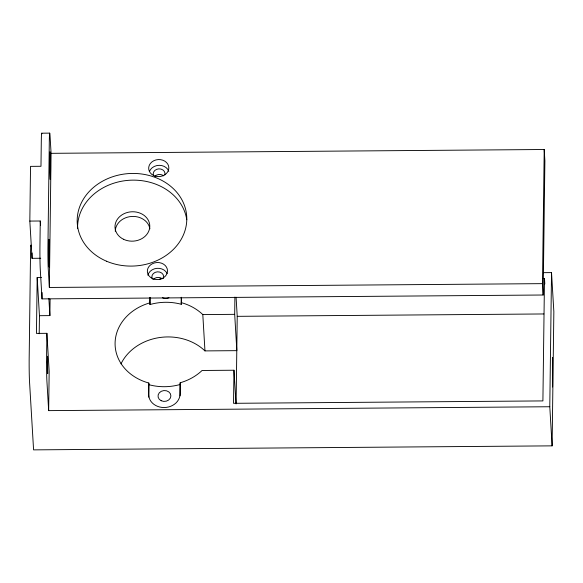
<?xml version="1.0" encoding="UTF-8"?>
<svg xmlns="http://www.w3.org/2000/svg" width="583" height="583" viewBox="0 0 583 583"><rect width="100%" height="100%" fill="white"/><g stroke="black" fill="none" stroke-linecap="round" stroke-linejoin="round"><path stroke-width="0.87" d="M40.737 258.254L32.043 258.327L29.828 221.081L30.535 166.366L40.978 166.286L41.298 141.275A17.41 0.568 89.6 0 1 41.874 133.791M32.043 258.327L32.109 252.942M41.531 277.479L37.181 277.515L36.459 333.403L46.895 333.323L49.169 371.502L48.659 410.629L549.784 406.745L552.108 445.857L33.581 449.872L29.544 381.894A17.41 0.568 89.6 0 1 29.179 357.875L30.542 253.153A17.41 0.568 89.6 0 1 31.198 246.478M29.828 221.081L40.263 221.001L39.943 246.004A17.41 0.568 89.6 0 0 40.307 270.024L42.02 298.89L543.145 295.005L544.886 160.864L544.216 149.503L51.085 153.329L50.051 135.817A17.41 0.568 89.6 0 0 49.307 141.217L47.944 245.939A17.41 0.568 89.6 0 0 48.309 269.958L49.351 287.463L542.474 283.644L543.145 295.005M39.214 333.724L39.455 315.695L37.181 277.515M42.02 298.89L42.1 292.542M46.895 333.323L46.582 357.743A17.41 0.568 89.6 0 0 46.946 381.763L48.659 410.629M49.351 287.463L51.085 153.329M39.455 315.695L49.89 315.607L50.102 299.232M149.948 297.6L149.882 302.861A49.963 42.187 -3.4 0 0 115.084 343.205A49.963 42.187 -3.4 0 0 148.84 383.024L148.694 394.421A15.668 13.227 -3.4 0 0 164.18 407.539A15.668 13.227 -3.4 0 0 180.009 394.181L180.162 382.783A49.963 42.187 -3.4 0 0 202.082 370.475L233.972 370.234L235.984 403.8M148.84 383.024L148.789 396.097A15.668 13.227 -3.4 0 0 148.833 397.191M181.386 297.279L181.298 304.29A49.963 42.187 -3.4 0 0 149.977 304.537L150.071 297.519M181.298 304.29L181.269 297.359M180.111 395.857L180.162 382.783M120.994 363.865A49.963 42.187 -3.4 0 1 204.961 350.9L236.844 350.653L234.687 314.339L234.905 297.111M236.115 403.815L237.223 316.336L236.086 297.279M542.474 283.644L544.216 149.503M542.671 278.557L544.493 278.543L542.904 400.915L233.528 403.312L233.972 370.234M549.784 406.745L551.525 272.604L543.341 272.669M552.108 445.857L553.85 311.716L551.525 272.604M41.699 133.194L49.701 133.128M181.196 302.613A49.963 42.187 -3.4 0 1 202.804 314.587L234.687 314.339M237.223 316.336L543.866 313.96M544.493 278.543L544.813 283.965M202.804 314.587L204.961 350.9M149.882 302.861L149.977 304.537M48.863 298.343L49.89 315.607M40.263 221.001L40.533 225.541M168.946 297.709A6.442 5.436 -3.4 0 1 162.504 297.76M180.256 384.459A49.963 42.187 -3.4 0 1 148.942 384.7M159.553 279.272A15.668 13.227 -3.4 0 1 162.008 278.543M77.59 228.354A54.838 46.297 -3.4 0 1 128.369 180.336A54.838 46.297 -3.4 0 1 186.764 219.718M153.511 279.315A5.917 4.999 -3.4 0 1 162.256 278.776M152.491 279.17A5.917 4.999 -3.4 0 1 157.446 271.824A5.917 4.999 -3.4 0 1 163.291 278.499M149.474 171.453A10.1 8.526 -3.4 0 1 159.21 165.324A10.1 8.526 -3.4 0 1 168.786 171.3M153.526 175.621A5.917 4.999 -3.4 0 1 158.787 168.866A5.917 4.999 -3.4 0 1 164.851 174.922M147.885 275.227A10.1 8.526 -3.4 0 1 156.885 268.333A10.1 8.526 -3.4 0 1 167.124 273.478M115.266 231.254A17.41 14.699 -3.4 0 1 131.554 216.468A17.41 14.699 -3.4 0 1 149.897 228.798M154.845 176.358A5.917 4.999 -3.4 0 1 163.59 175.818M47.34 362.05L47.697 373.659L47.566 356.249L47.34 362.05M552.582 357.707L552.604 386.835L552.582 357.707M161.17 400.718A6.442 5.436 -3.4 0 0 170.892 395.93A6.442 5.436 -3.4 0 0 161.294 391.288A6.442 5.436 -3.4 0 0 161.17 400.718M152.28 278.463A10.1 8.526 -3.4 0 0 167.51 270.964A10.1 8.526 -3.4 0 0 152.469 263.691A10.1 8.526 -3.4 0 0 152.28 278.463M106.587 261.242A54.838 46.297 -3.4 0 0 186.749 216.898A54.838 46.297 -3.4 0 0 102.63 181.145A54.838 46.297 -3.4 0 0 106.587 261.242M153.613 175.505A10.1 8.526 -3.4 0 0 168.844 168.006A10.1 8.526 -3.4 0 0 153.803 160.733A10.1 8.526 -3.4 0 0 153.613 175.505M123.523 239.27A17.41 14.699 -3.4 0 0 149.787 226.335A17.41 14.699 -3.4 0 0 123.851 213.793A17.41 14.699 -3.4 0 0 123.523 239.27M48.557 245.458A13.926 0.459 89.6 0 0 49.074 267.05A13.926 0.459 89.6 0 0 49.358 246.944A13.926 0.459 89.6 0 0 48.557 245.458M49.693 157.971A13.926 0.459 89.6 0 0 50.211 179.564A13.926 0.459 89.6 0 0 50.495 159.458A13.926 0.459 89.6 0 0 49.693 157.971"/></g></svg>
